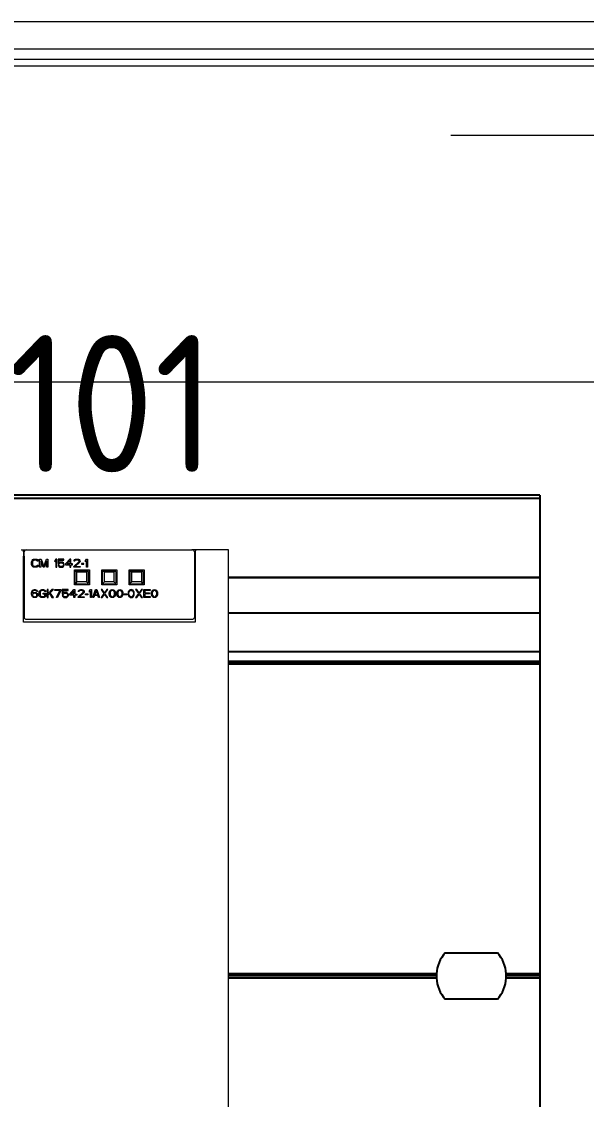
# Model space of a CAD drawing. Header units: millimetres. Extents: x 1359 to 3577, y 1336 to 3557.
# Drawn here: x 2631 to 2713.4, y 3249.9 to 3407.2 of the extents above; entities that cross this region are included whole.
import ezdxf
from ezdxf.enums import TextEntityAlignment as Align

# ---------------------------------------------------------------- set-up
doc = ezdxf.new("R2010")
doc.units = ezdxf.units.MM
doc.set_wipeout_variables(frame=1)
doc.layers.add('000-PI-Oprema', color=30, linetype='Continuous', lineweight=5)
doc.layers.add('000-PI-ORMAR', color=2, linetype='Continuous')
doc.layers.add('002-PI-Kabelska kanalica', color=150, linetype='Continuous')
doc.styles.add('PI0', font='isocpeur.ttf', dxfattribs={"width": 0.9})

msp = doc.modelspace()

# ---------------------------------------------------------------- linework, layer by layer
for p, q in [((2706.57, 3338.08), (2546.57, 3338.08)), ((2706.57, 3337.58), (2546.57, 3337.58)), ((2706.57, 3338.08), (2706.57, 3337.58)), ((2706.57, 3337.58), (2706.57, 3326.08)), ((2706.57, 3326.08), (2546.57, 3326.08)), ((2706.57, 3326.02), (2546.57, 3326.02)), ((2706.57, 3326.02), (2706.57, 3326.08)), ((2706.57, 3326.02), (2706.57, 3320.86)), ((2706.57, 3320.86), (2546.57, 3320.86)), ((2706.57, 3320.86), (2706.57, 3315.2)), ((2706.57, 3315.2), (2546.57, 3315.2)), ((2706.57, 3315.2), (2706.57, 3313.81)), ((2706.57, 3313.81), (2546.57, 3313.81)), ((2706.57, 3313.49), (2546.57, 3313.49)), ((2546.57, 3313.47), (2706.57, 3313.47)), ((2706.57, 3313.81), (2706.57, 3313.49)), ((2706.57, 3313.47), (2706.57, 3313.49)), ((2706.57, 3313.47), (2706.57, 3268.23)), ((2639.57, 3285.93), (2573.57, 3285.93)), ((2641.57, 3244.93), (2641.57, 3283.93)), ((2692.77, 3271.33), (2700.37, 3271.33)), ((2691.48, 3268.23), (2641.57, 3268.23)), ((2691.47, 3267.93), (2641.57, 3267.93)), ((2691.48, 3267.63), (2641.57, 3267.63)), ((2706.57, 3268.23), (2701.66, 3268.23)), ((2706.57, 3267.63), (2701.66, 3267.63)), ((2706.57, 3267.93), (2701.67, 3267.93)), ((2706.57, 3268.23), (2706.57, 3267.93)), ((2706.57, 3267.93), (2706.57, 3267.63)), ((2706.57, 3267.63), (2706.57, 3218.08)), ((2700.37, 3264.53), (2692.77, 3264.53))]:
    msp.add_line(p, q)
for centre, radius, start, end in [((2639.57, 3283.93), 2, 0, 90), ((2696.57, 3267.93), 5.1, 138.1897, 176.6277), ((2696.57, 3267.93), 5.1, 3.3723, 41.8103), ((2696.57, 3267.93), 5.1, 183.3723, 221.8103), ((2696.57, 3267.93), 5.1, 318.1897, 356.6277)]:
    msp.add_arc(centre, radius, start, end)
for major_axis, start_param, end_param in [((-5.1, 0.15), 6.254358, 6.313216), ((5.1, 0.15), 3.111697, 3.170555), ((-0.09, 5.1), 4.695641, 4.754498), ((-5.1, 0.15), 3.112596, 3.171454)]:
    msp.add_ellipse((2696.57, 3267.93), major_axis=major_axis, ratio=1, start_param=start_param, end_param=end_param)
at = {"layer": '000-PI-Oprema', "color": 0, "linetype": 'ByBlock', "lineweight": 0, "ltscale": 0.25}
for p, q in [((2693.57, 3390.56), (3231.57, 3390.56)), ((3231.57, 3354.56), (2693.57, 3354.56))]:
    msp.add_line(p, q, dxfattribs=at)
at = {"layer": '000-PI-ORMAR', "color": 0, "linetype": 'ByBlock', "lineweight": 0}
msp.add_line((3368.07, 3354.56), (2557.07, 3354.56), dxfattribs=at)
at = {"layer": '002-PI-Kabelska kanalica', "color": 0, "linetype": 'ByBlock', "lineweight": 0}
for p, q in [((2478.82, 3407.16), (3446.32, 3407.16)), ((2478.82, 3403.16), (2965.22, 3403.16)), ((2478.82, 3401.66), (2962.85, 3401.66)), ((2962.85, 3400.66), (2466.57, 3400.66))]:
    msp.add_line(p, q, dxfattribs=at)

# ---------------------------------------------------------------- texts
at = {"layer": '002-PI-Kabelska kanalica', "color": 0, "linetype": 'ByBlock', "lineweight": 0, "style": 'PI0', "width": 0.9}
msp.add_text('-A101', height=20, dxfattribs=at).set_placement((2629.92, 3351.4), align=Align.MIDDLE)

# ---------------------------------------------------------------- next in the draw order: wipeouts: each hides what was drawn before it
msp.add_wipeout([(2626.37, 3330.08), (2661.17, 3330.08), (2661.17, 3191.08), (2659.32, 3191.08), (2659.41, 3183.08), (2626.37, 3183.08)])

# ---------------------------------------------------------------- next in the draw order: linework, layer by layer
at = {"layer": '000-PI-Oprema', "color": 0, "linetype": 'ByBlock', "lineweight": 0}
for p, q in [((2630.97, 3330.08), (2655.87, 3330.08)), ((2630.97, 3330.08), (2655.87, 3330.08)), ((2631.37, 3329.17), (2631.37, 3320.24)), ((2632.61, 3328.66), (2632.71, 3328.71)), ((2632.71, 3328.71), (2632.84, 3328.73)), ((2632.84, 3328.73), (2633.06, 3328.73)), ((2633.06, 3328.73), (2633.19, 3328.71)), ((2633.19, 3328.71), (2633.29, 3328.66)), ((2633.61, 3328.73), (2633.84, 3328.73)), ((2633.61, 3327.55), (2633.61, 3328.73)), ((2633.84, 3328.73), (2634.21, 3327.68)), ((2634.21, 3327.68), (2634.59, 3328.73)), ((2634.59, 3328.73), (2634.81, 3328.73)), ((2634.81, 3328.73), (2634.81, 3327.55)), ((2635.95, 3328.73), (2635.8, 3328.56)), ((2636.1, 3328.73), (2635.95, 3328.73)), ((2636.1, 3327.55), (2636.1, 3328.73)), ((2637.15, 3328.73), (2636.3, 3328.73)), ((2636.3, 3328.73), (2636.3, 3328.08)), ((2637.15, 3328.61), (2637.15, 3328.73)), ((2638, 3328.73), (2637.4, 3328.06)), ((2638.15, 3328.73), (2638, 3328.73)), ((2638.15, 3328.06), (2638.15, 3328.73)), ((2638.75, 3328.66), (2638.85, 3328.71)), ((2638.85, 3328.71), (2639.02, 3328.73)), ((2639.02, 3328.73), (2639.12, 3328.73)), ((2639.12, 3328.73), (2639.27, 3328.71)), ((2639.27, 3328.71), (2639.37, 3328.66)), ((2640.29, 3328.56), (2640.44, 3328.73)), ((2640.44, 3328.73), (2640.59, 3328.73)), ((2640.59, 3328.73), (2640.59, 3327.55)), ((2661.17, 3330.08), (2655.82, 3330.08)), ((2661.17, 3330.08), (2655.82, 3330.08)), ((2656.17, 3329.17), (2656.17, 3320.24)), ((2632.44, 3328.33), (2632.46, 3328.46)), ((2632.44, 3327.95), (2632.44, 3328.33)), ((2632.46, 3327.83), (2632.44, 3327.95)), ((2632.46, 3328.46), (2632.51, 3328.56)), ((2632.51, 3327.73), (2632.46, 3327.83)), ((2632.51, 3328.56), (2632.61, 3328.66)), ((2632.61, 3327.63), (2632.51, 3327.73)), ((2632.61, 3328.43), (2632.59, 3328.33)), ((2632.59, 3328.33), (2632.59, 3327.95)), ((2632.59, 3327.95), (2632.61, 3327.85)), ((2632.66, 3328.51), (2632.61, 3328.43)), ((2632.61, 3327.85), (2632.66, 3327.78)), ((2632.71, 3327.58), (2632.61, 3327.63)), ((2632.74, 3328.56), (2632.66, 3328.51)), ((2632.66, 3327.78), (2632.74, 3327.73)), ((2632.84, 3327.55), (2632.71, 3327.58)), ((2632.84, 3328.58), (2632.74, 3328.56)), ((2632.74, 3327.73), (2632.84, 3327.7)), ((2633.06, 3328.58), (2632.84, 3328.58)), ((2632.84, 3327.7), (2633.06, 3327.7)), ((2633.06, 3327.55), (2632.84, 3327.55)), ((2633.16, 3328.56), (2633.06, 3328.58)), ((2633.06, 3327.7), (2633.16, 3327.73)), ((2633.19, 3327.58), (2633.06, 3327.55)), ((2633.24, 3328.51), (2633.16, 3328.56)), ((2633.16, 3327.73), (2633.24, 3327.78)), ((2633.29, 3327.63), (2633.19, 3327.58)), ((2633.26, 3328.43), (2633.24, 3328.51)), ((2633.24, 3327.78), (2633.26, 3327.85)), ((2633.41, 3328.43), (2633.26, 3328.43)), ((2633.26, 3327.85), (2633.41, 3327.85)), ((2633.29, 3328.66), (2633.39, 3328.56)), ((2633.39, 3327.73), (2633.29, 3327.63)), ((2633.39, 3328.56), (2633.41, 3328.43)), ((2633.41, 3327.85), (2633.39, 3327.73)), ((2633.76, 3327.55), (2633.61, 3327.55)), ((2633.76, 3328.48), (2633.76, 3327.55)), ((2634.11, 3327.55), (2633.76, 3328.48)), ((2634.31, 3327.55), (2634.11, 3327.55)), ((2634.66, 3328.48), (2634.31, 3327.55)), ((2634.66, 3327.55), (2634.66, 3328.48)), ((2634.81, 3327.55), (2634.66, 3327.55)), ((2635.8, 3328.56), (2635.8, 3328.36)), ((2635.8, 3328.36), (2635.95, 3328.53)), ((2635.95, 3328.53), (2635.95, 3327.55)), ((2635.95, 3327.55), (2636.1, 3327.55)), ((2636.3, 3328.08), (2636.47, 3328.08)), ((2636.45, 3327.85), (2636.3, 3327.85)), ((2636.3, 3327.85), (2636.35, 3327.75)), ((2636.35, 3327.75), (2636.42, 3327.65)), ((2636.42, 3328.21), (2636.42, 3328.61)), ((2636.42, 3328.61), (2637.15, 3328.61)), ((2636.55, 3328.28), (2636.42, 3328.21)), ((2636.42, 3327.65), (2636.55, 3327.58)), ((2636.5, 3327.75), (2636.45, 3327.85)), ((2636.47, 3328.08), (2636.57, 3328.16)), ((2636.57, 3327.7), (2636.5, 3327.75)), ((2636.67, 3328.31), (2636.55, 3328.28)), ((2636.55, 3327.58), (2636.67, 3327.55)), ((2636.57, 3328.16), (2636.67, 3328.18)), ((2636.67, 3327.68), (2636.57, 3327.7)), ((2636.82, 3328.31), (2636.67, 3328.31)), ((2636.67, 3328.18), (2636.82, 3328.18)), ((2636.82, 3327.68), (2636.67, 3327.68)), ((2636.67, 3327.55), (2636.82, 3327.55)), ((2636.95, 3328.28), (2636.82, 3328.31)), ((2636.82, 3328.18), (2636.92, 3328.16)), ((2636.92, 3327.7), (2636.82, 3327.68)), ((2636.82, 3327.55), (2636.95, 3327.58)), ((2636.92, 3328.16), (2637, 3328.11)), ((2637, 3327.75), (2636.92, 3327.7)), ((2637.07, 3328.21), (2636.95, 3328.28)), ((2636.95, 3327.58), (2637.07, 3327.65)), ((2637, 3328.11), (2637.05, 3328.03)), ((2637.05, 3327.83), (2637, 3327.75)), ((2637.05, 3328.03), (2637.07, 3327.95)), ((2637.07, 3327.9), (2637.05, 3327.83)), ((2637.15, 3328.11), (2637.07, 3328.21)), ((2637.07, 3327.95), (2637.07, 3327.9)), ((2637.07, 3327.65), (2637.15, 3327.75)), ((2637.2, 3327.98), (2637.15, 3328.11)), ((2637.15, 3327.75), (2637.2, 3327.88)), ((2637.2, 3327.88), (2637.2, 3327.98)), ((2637.4, 3328.06), (2637.4, 3327.9)), ((2637.4, 3327.9), (2638, 3327.9)), ((2637.57, 3328.06), (2638, 3328.53)), ((2638, 3328.06), (2637.57, 3328.06)), ((2638, 3328.53), (2638, 3328.06)), ((2638, 3327.9), (2638, 3327.55)), ((2638, 3327.55), (2638.15, 3327.55)), ((2638.4, 3328.06), (2638.15, 3328.06)), ((2638.15, 3327.55), (2638.15, 3327.9)), ((2638.15, 3327.9), (2638.4, 3327.9)), ((2638.4, 3327.9), (2638.4, 3328.06)), ((2638.6, 3327.68), (2639.3, 3328.31)), ((2638.6, 3327.55), (2638.6, 3327.68)), ((2639.5, 3327.55), (2638.6, 3327.55)), ((2638.62, 3328.46), (2638.65, 3328.56)), ((2638.75, 3328.46), (2638.62, 3328.46)), ((2638.65, 3328.56), (2638.75, 3328.66)), ((2638.67, 3324.98), (2638.67, 3327.18)), ((2638.67, 3327.18), (2640.87, 3327.18)), ((2638.8, 3328.53), (2638.75, 3328.46)), ((2638.87, 3328.58), (2638.8, 3328.53)), ((2639.42, 3328.23), (2638.8, 3327.68)), ((2638.8, 3327.68), (2639.5, 3327.68)), ((2639, 3328.61), (2638.87, 3328.58)), ((2639.1, 3328.61), (2639, 3328.61)), ((2639.22, 3328.58), (2639.1, 3328.61)), ((2639.3, 3328.53), (2639.22, 3328.58)), ((2639.35, 3328.46), (2639.3, 3328.53)), ((2639.3, 3328.31), (2639.35, 3328.41)), ((2639.35, 3328.41), (2639.35, 3328.46)), ((2639.37, 3328.66), (2639.47, 3328.56)), ((2639.47, 3328.31), (2639.42, 3328.23)), ((2639.47, 3328.56), (2639.5, 3328.46)), ((2639.5, 3328.41), (2639.47, 3328.31)), ((2639.5, 3328.46), (2639.5, 3328.41)), ((2639.5, 3327.68), (2639.5, 3327.55)), ((2639.7, 3328.11), (2639.7, 3327.98)), ((2640.05, 3328.11), (2639.7, 3328.11)), ((2639.7, 3327.98), (2640.05, 3327.98)), ((2640.05, 3327.98), (2640.05, 3328.11)), ((2640.29, 3328.36), (2640.29, 3328.56)), ((2640.44, 3328.53), (2640.29, 3328.36)), ((2640.44, 3327.55), (2640.44, 3328.53)), ((2640.59, 3327.55), (2640.44, 3327.55)), ((2640.87, 3327.18), (2640.87, 3324.98)), ((2642.67, 3324.98), (2642.67, 3327.18)), ((2642.67, 3327.18), (2644.87, 3327.18)), ((2644.87, 3327.18), (2644.87, 3324.98)), ((2646.67, 3324.98), (2646.67, 3327.18)), ((2646.67, 3327.18), (2648.87, 3327.18)), ((2648.87, 3327.18), (2648.87, 3324.98)), ((2638.75, 3326.79), (2638.75, 3325.39)), ((2639.05, 3326.82), (2638.86, 3327.02)), ((2639.05, 3327.09), (2640.45, 3327.09)), ((2639.05, 3325.42), (2639.05, 3326.82)), ((2640.45, 3326.82), (2639.05, 3326.82)), ((2640.65, 3327.02), (2640.45, 3326.82)), ((2640.45, 3326.82), (2640.45, 3325.42)), ((2640.75, 3325.39), (2640.75, 3326.79)), ((2642.75, 3326.79), (2642.75, 3325.39)), ((2643.05, 3326.82), (2642.86, 3327.02)), ((2643.05, 3327.09), (2644.45, 3327.09)), ((2643.05, 3325.42), (2643.05, 3326.82)), ((2644.45, 3326.82), (2643.05, 3326.82)), ((2644.65, 3327.02), (2644.45, 3326.82)), ((2644.45, 3326.82), (2644.45, 3325.42)), ((2644.75, 3325.39), (2644.75, 3326.79)), ((2646.75, 3326.79), (2646.75, 3325.39)), ((2647.05, 3326.82), (2646.86, 3327.02)), ((2647.05, 3327.09), (2648.45, 3327.09)), ((2647.05, 3325.42), (2647.05, 3326.82)), ((2648.45, 3326.82), (2647.05, 3326.82)), ((2648.65, 3327.02), (2648.45, 3326.82)), ((2648.45, 3326.82), (2648.45, 3325.42)), ((2648.75, 3325.39), (2648.75, 3326.79)), ((2632.44, 3323.8), (2632.46, 3323.98)), ((2632.46, 3323.98), (2632.51, 3324.11)), ((2632.51, 3324.11), (2632.59, 3324.2)), ((2632.59, 3324.2), (2632.71, 3324.28)), ((2632.61, 3324.03), (2632.59, 3323.95)), ((2632.66, 3324.11), (2632.61, 3324.03)), ((2632.74, 3324.15), (2632.66, 3324.11)), ((2632.71, 3324.28), (2632.84, 3324.31)), ((2632.81, 3324.18), (2632.74, 3324.15)), ((2632.96, 3324.18), (2632.81, 3324.18)), ((2632.84, 3324.31), (2632.94, 3324.31)), ((2632.94, 3324.31), (2633.06, 3324.28)), ((2633.04, 3324.15), (2632.96, 3324.18)), ((2633.11, 3324.11), (2633.04, 3324.15)), ((2633.06, 3324.28), (2633.19, 3324.2)), ((2633.16, 3324.03), (2633.11, 3324.11)), ((2633.29, 3324.03), (2633.16, 3324.03)), ((2633.19, 3324.2), (2633.26, 3324.11)), ((2633.26, 3324.11), (2633.29, 3324.03)), ((2633.54, 3323.9), (2633.56, 3324.03)), ((2633.56, 3324.03), (2633.61, 3324.13)), ((2633.61, 3324.13), (2633.71, 3324.23)), ((2633.71, 3324), (2633.69, 3323.9)), ((2633.71, 3324.23), (2633.81, 3324.28)), ((2633.76, 3324.08), (2633.71, 3324)), ((2633.84, 3324.13), (2633.76, 3324.08)), ((2633.81, 3324.28), (2633.94, 3324.31)), ((2633.94, 3324.15), (2633.84, 3324.13)), ((2633.94, 3324.31), (2634.16, 3324.31)), ((2634.16, 3324.15), (2633.94, 3324.15)), ((2634.16, 3324.31), (2634.29, 3324.28)), ((2634.26, 3324.13), (2634.16, 3324.15)), ((2634.34, 3324.08), (2634.26, 3324.13)), ((2634.29, 3324.28), (2634.39, 3324.23)), ((2634.36, 3324), (2634.34, 3324.08)), ((2634.51, 3324), (2634.36, 3324)), ((2634.39, 3324.23), (2634.49, 3324.13)), ((2634.49, 3324.13), (2634.51, 3324)), ((2634.86, 3324.31), (2634.71, 3324.31)), ((2634.71, 3324.31), (2634.71, 3323.13)), ((2635.41, 3324.31), (2634.86, 3323.73)), ((2634.86, 3323.73), (2634.86, 3324.31)), ((2635.16, 3323.83), (2635.61, 3324.31)), ((2635.61, 3324.31), (2635.41, 3324.31)), ((2635.81, 3324.18), (2635.81, 3324.31)), ((2635.81, 3324.31), (2636.71, 3324.31)), ((2636.56, 3324.18), (2635.81, 3324.18)), ((2636.06, 3323.13), (2636.56, 3324.18)), ((2636.71, 3324.18), (2636.21, 3323.13)), ((2636.71, 3324.31), (2636.71, 3324.18)), ((2637.76, 3324.31), (2636.91, 3324.31)), ((2636.91, 3324.31), (2636.91, 3323.65)), ((2637.04, 3323.78), (2637.04, 3324.18)), ((2637.04, 3324.18), (2637.76, 3324.18)), ((2637.76, 3324.18), (2637.76, 3324.31)), ((2638.01, 3323.63), (2638.61, 3324.31)), ((2638.61, 3324.11), (2638.19, 3323.63)), ((2638.61, 3324.31), (2638.76, 3324.31)), ((2638.61, 3323.63), (2638.61, 3324.11)), ((2640.87, 3324.98), (2638.67, 3324.98)), ((2638.76, 3324.31), (2638.76, 3323.63)), ((2639.05, 3325.42), (2638.82, 3325.19)), ((2640.45, 3325.42), (2639.05, 3325.42)), ((2639.24, 3324.03), (2639.26, 3324.13)), ((2639.36, 3324.03), (2639.24, 3324.03)), ((2639.26, 3324.13), (2639.36, 3324.23)), ((2639.36, 3324.23), (2639.46, 3324.28)), ((2639.41, 3324.11), (2639.36, 3324.03)), ((2639.49, 3324.15), (2639.41, 3324.11)), ((2639.46, 3324.28), (2639.64, 3324.31)), ((2639.61, 3324.18), (2639.49, 3324.15)), ((2639.71, 3324.18), (2639.61, 3324.18)), ((2639.64, 3324.31), (2639.74, 3324.31)), ((2639.84, 3324.15), (2639.71, 3324.18)), ((2639.74, 3324.31), (2639.89, 3324.28)), ((2639.91, 3324.11), (2639.84, 3324.15)), ((2639.89, 3324.28), (2639.99, 3324.23)), ((2639.96, 3324.03), (2639.91, 3324.11)), ((2639.91, 3323.88), (2639.96, 3323.98)), ((2639.96, 3323.98), (2639.96, 3324.03)), ((2639.99, 3324.23), (2640.09, 3324.13)), ((2640.09, 3324.13), (2640.11, 3324.03)), ((2640.11, 3323.98), (2640.09, 3323.88)), ((2640.11, 3324.03), (2640.11, 3323.98)), ((2640.68, 3325.19), (2640.45, 3325.42)), ((2640.86, 3324.13), (2641.01, 3324.31)), ((2640.86, 3323.93), (2640.86, 3324.13)), ((2641.01, 3324.11), (2640.86, 3323.93)), ((2641.01, 3324.31), (2641.16, 3324.31)), ((2641.01, 3323.13), (2641.01, 3324.11)), ((2641.16, 3324.31), (2641.16, 3323.13)), ((2641.36, 3323.13), (2641.76, 3324.31)), ((2641.86, 3324.2), (2641.64, 3323.53)), ((2641.76, 3324.31), (2641.96, 3324.31)), ((2642.09, 3323.53), (2641.86, 3324.2)), ((2641.96, 3324.31), (2642.36, 3323.13)), ((2642.71, 3324.31), (2642.56, 3324.31)), ((2642.56, 3324.31), (2642.99, 3323.73)), ((2644.87, 3324.98), (2642.67, 3324.98)), ((2643.06, 3323.83), (2642.71, 3324.31)), ((2643.05, 3325.42), (2642.82, 3325.19)), ((2644.45, 3325.42), (2643.05, 3325.42)), ((2643.41, 3324.31), (2643.06, 3323.83)), ((2643.14, 3323.73), (2643.56, 3324.31)), ((2643.56, 3324.31), (2643.41, 3324.31)), ((2643.79, 3323.95), (2643.81, 3324.03)), ((2643.81, 3324.03), (2643.86, 3324.13)), ((2643.86, 3324.13), (2643.94, 3324.2)), ((2644.01, 3324.11), (2643.91, 3323.95)), ((2643.94, 3324.2), (2644.06, 3324.28)), ((2644.09, 3324.15), (2644.01, 3324.11)), ((2644.06, 3324.28), (2644.21, 3324.31)), ((2644.21, 3324.18), (2644.09, 3324.15)), ((2644.21, 3324.31), (2644.36, 3324.28)), ((2644.34, 3324.15), (2644.21, 3324.18)), ((2644.41, 3324.11), (2644.34, 3324.15)), ((2644.36, 3324.28), (2644.49, 3324.2)), ((2644.51, 3323.95), (2644.41, 3324.11)), ((2644.68, 3325.19), (2644.45, 3325.42)), ((2644.49, 3324.2), (2644.56, 3324.13)), ((2644.56, 3324.13), (2644.61, 3324.03)), ((2644.61, 3324.03), (2644.64, 3323.95)), ((2644.89, 3323.95), (2644.91, 3324.03)), ((2644.91, 3324.03), (2644.96, 3324.13)), ((2644.96, 3324.13), (2645.04, 3324.2)), ((2645.11, 3324.11), (2645.01, 3323.95)), ((2645.04, 3324.2), (2645.16, 3324.28)), ((2645.19, 3324.15), (2645.11, 3324.11)), ((2645.16, 3324.28), (2645.31, 3324.31)), ((2645.31, 3324.18), (2645.19, 3324.15)), ((2645.31, 3324.31), (2645.46, 3324.28)), ((2645.44, 3324.15), (2645.31, 3324.18)), ((2645.51, 3324.11), (2645.44, 3324.15)), ((2645.46, 3324.28), (2645.59, 3324.2)), ((2645.61, 3323.95), (2645.51, 3324.11)), ((2645.59, 3324.2), (2645.66, 3324.13)), ((2645.66, 3324.13), (2645.71, 3324.03)), ((2645.71, 3324.03), (2645.74, 3323.95)), ((2646.56, 3324.03), (2646.54, 3323.95)), ((2646.61, 3324.13), (2646.56, 3324.03)), ((2646.69, 3324.2), (2646.61, 3324.13)), ((2646.66, 3323.95), (2646.76, 3324.11)), ((2646.67, 3325.24), (2646.67, 3325.24)), ((2648.87, 3324.98), (2646.67, 3324.98)), ((2646.81, 3324.28), (2646.69, 3324.2)), ((2646.76, 3324.11), (2646.84, 3324.15)), ((2646.96, 3324.31), (2646.81, 3324.28)), ((2647.05, 3325.42), (2646.82, 3325.19)), ((2646.84, 3324.15), (2646.96, 3324.18)), ((2647.11, 3324.28), (2646.96, 3324.31)), ((2646.96, 3324.18), (2647.09, 3324.15)), ((2648.45, 3325.42), (2647.05, 3325.42)), ((2647.09, 3324.15), (2647.16, 3324.11)), ((2647.24, 3324.2), (2647.11, 3324.28)), ((2647.16, 3324.11), (2647.26, 3323.95)), ((2647.31, 3324.13), (2647.24, 3324.2)), ((2647.36, 3324.03), (2647.31, 3324.13)), ((2647.39, 3323.95), (2647.36, 3324.03)), ((2647.76, 3324.31), (2647.61, 3324.31)), ((2647.61, 3324.31), (2648.04, 3323.73)), ((2648.11, 3323.83), (2647.76, 3324.31)), ((2648.46, 3324.31), (2648.11, 3323.83)), ((2648.19, 3323.73), (2648.61, 3324.31)), ((2648.68, 3325.19), (2648.45, 3325.42)), ((2648.61, 3324.31), (2648.46, 3324.31)), ((2648.81, 3323.13), (2648.81, 3324.31)), ((2648.81, 3324.31), (2649.71, 3324.31)), ((2649.71, 3324.15), (2648.96, 3324.15)), ((2648.96, 3324.15), (2648.96, 3323.83)), ((2649.71, 3324.31), (2649.71, 3324.15)), ((2649.94, 3323.95), (2649.96, 3324.03)), ((2649.96, 3324.03), (2650.01, 3324.13)), ((2650.01, 3324.13), (2650.09, 3324.2)), ((2650.16, 3324.11), (2650.06, 3323.95)), ((2650.09, 3324.2), (2650.21, 3324.28)), ((2650.24, 3324.15), (2650.16, 3324.11)), ((2650.21, 3324.28), (2650.36, 3324.31)), ((2650.36, 3324.18), (2650.24, 3324.15)), ((2650.36, 3324.31), (2650.51, 3324.28)), ((2650.49, 3324.15), (2650.36, 3324.18)), ((2650.56, 3324.11), (2650.49, 3324.15)), ((2650.51, 3324.28), (2650.64, 3324.2)), ((2650.66, 3323.95), (2650.56, 3324.11)), ((2650.64, 3324.2), (2650.71, 3324.13)), ((2650.71, 3324.13), (2650.76, 3324.03)), ((2650.76, 3324.03), (2650.79, 3323.95)), ((2632.44, 3323.63), (2632.44, 3323.8)), ((2632.46, 3323.45), (2632.44, 3323.63)), ((2632.51, 3323.33), (2632.46, 3323.45)), ((2632.59, 3323.23), (2632.51, 3323.33)), ((2632.59, 3323.95), (2632.56, 3323.8)), ((2632.56, 3323.75), (2632.71, 3323.85)), ((2632.56, 3323.8), (2632.56, 3323.75)), ((2632.61, 3323.63), (2632.59, 3323.55)), ((2632.59, 3323.55), (2632.59, 3323.48)), ((2632.59, 3323.48), (2632.61, 3323.4)), ((2632.71, 3323.15), (2632.59, 3323.23)), ((2632.66, 3323.68), (2632.61, 3323.63)), ((2632.61, 3323.4), (2632.66, 3323.33)), ((2632.74, 3323.73), (2632.66, 3323.68)), ((2632.66, 3323.33), (2632.74, 3323.28)), ((2632.71, 3323.85), (2632.84, 3323.88)), ((2632.84, 3323.13), (2632.71, 3323.15)), ((2632.81, 3323.75), (2632.74, 3323.73)), ((2632.74, 3323.28), (2632.81, 3323.25)), ((2632.99, 3323.75), (2632.81, 3323.75)), ((2632.81, 3323.25), (2632.99, 3323.25)), ((2632.84, 3323.88), (2632.96, 3323.88)), ((2632.96, 3323.13), (2632.84, 3323.13)), ((2632.96, 3323.88), (2633.09, 3323.85)), ((2633.09, 3323.15), (2632.96, 3323.13)), ((2633.06, 3323.73), (2632.99, 3323.75)), ((2632.99, 3323.25), (2633.06, 3323.28)), ((2633.14, 3323.68), (2633.06, 3323.73)), ((2633.06, 3323.28), (2633.14, 3323.33)), ((2633.09, 3323.85), (2633.21, 3323.78)), ((2633.21, 3323.23), (2633.09, 3323.15)), ((2633.19, 3323.63), (2633.14, 3323.68)), ((2633.14, 3323.33), (2633.19, 3323.4)), ((2633.21, 3323.55), (2633.19, 3323.63)), ((2633.19, 3323.4), (2633.21, 3323.48)), ((2633.21, 3323.78), (2633.29, 3323.7)), ((2633.21, 3323.48), (2633.21, 3323.55)), ((2633.29, 3323.33), (2633.21, 3323.23)), ((2633.29, 3323.7), (2633.34, 3323.58)), ((2633.34, 3323.45), (2633.29, 3323.33)), ((2633.34, 3323.58), (2633.34, 3323.45)), ((2633.54, 3323.53), (2633.54, 3323.9)), ((2633.56, 3323.4), (2633.54, 3323.53)), ((2633.61, 3323.3), (2633.56, 3323.4)), ((2633.71, 3323.2), (2633.61, 3323.3)), ((2633.69, 3323.9), (2633.69, 3323.53)), ((2633.69, 3323.53), (2633.71, 3323.43)), ((2633.71, 3323.43), (2633.76, 3323.35)), ((2633.81, 3323.15), (2633.71, 3323.2)), ((2633.76, 3323.35), (2633.84, 3323.3)), ((2633.94, 3323.13), (2633.81, 3323.15)), ((2633.84, 3323.3), (2633.94, 3323.28)), ((2633.94, 3323.28), (2634.16, 3323.28)), ((2634.16, 3323.13), (2633.94, 3323.13)), ((2634.14, 3323.78), (2634.51, 3323.78)), ((2634.14, 3323.63), (2634.14, 3323.78)), ((2634.36, 3323.63), (2634.14, 3323.63)), ((2634.16, 3323.28), (2634.26, 3323.3)), ((2634.29, 3323.15), (2634.16, 3323.13)), ((2634.26, 3323.3), (2634.34, 3323.35)), ((2634.39, 3323.2), (2634.29, 3323.15)), ((2634.34, 3323.35), (2634.36, 3323.43)), ((2634.36, 3323.43), (2634.36, 3323.63)), ((2634.49, 3323.3), (2634.39, 3323.2)), ((2634.51, 3323.4), (2634.49, 3323.3)), ((2634.51, 3323.78), (2634.51, 3323.4)), ((2634.71, 3323.13), (2634.86, 3323.13)), ((2634.86, 3323.53), (2635.04, 3323.7)), ((2634.86, 3323.13), (2634.86, 3323.53)), ((2635.04, 3323.7), (2635.41, 3323.13)), ((2635.61, 3323.13), (2635.16, 3323.83)), ((2635.41, 3323.13), (2635.61, 3323.13)), ((2636.21, 3323.13), (2636.06, 3323.13)), ((2636.91, 3323.65), (2637.09, 3323.65)), ((2637.06, 3323.43), (2636.91, 3323.43)), ((2636.91, 3323.43), (2636.96, 3323.33)), ((2636.96, 3323.33), (2637.04, 3323.23)), ((2637.16, 3323.85), (2637.04, 3323.78)), ((2637.04, 3323.23), (2637.16, 3323.15)), ((2637.11, 3323.33), (2637.06, 3323.43)), ((2637.09, 3323.65), (2637.19, 3323.73)), ((2637.19, 3323.28), (2637.11, 3323.33)), ((2637.29, 3323.88), (2637.16, 3323.85)), ((2637.16, 3323.15), (2637.29, 3323.13)), ((2637.19, 3323.73), (2637.29, 3323.75)), ((2637.29, 3323.25), (2637.19, 3323.28)), ((2637.44, 3323.88), (2637.29, 3323.88)), ((2637.29, 3323.75), (2637.44, 3323.75)), ((2637.44, 3323.25), (2637.29, 3323.25)), ((2637.29, 3323.13), (2637.44, 3323.13)), ((2637.56, 3323.85), (2637.44, 3323.88)), ((2637.44, 3323.75), (2637.54, 3323.73)), ((2637.54, 3323.28), (2637.44, 3323.25)), ((2637.44, 3323.13), (2637.56, 3323.15)), ((2637.54, 3323.73), (2637.61, 3323.68)), ((2637.61, 3323.33), (2637.54, 3323.28)), ((2637.69, 3323.78), (2637.56, 3323.85)), ((2637.56, 3323.15), (2637.69, 3323.23)), ((2637.61, 3323.68), (2637.66, 3323.6)), ((2637.66, 3323.4), (2637.61, 3323.33)), ((2637.66, 3323.6), (2637.69, 3323.53)), ((2637.69, 3323.48), (2637.66, 3323.4)), ((2637.76, 3323.68), (2637.69, 3323.78)), ((2637.69, 3323.53), (2637.69, 3323.48)), ((2637.69, 3323.23), (2637.76, 3323.33)), ((2637.81, 3323.55), (2637.76, 3323.68)), ((2637.76, 3323.33), (2637.81, 3323.45)), ((2637.81, 3323.45), (2637.81, 3323.55)), ((2638.01, 3323.48), (2638.01, 3323.63)), ((2638.61, 3323.48), (2638.01, 3323.48)), ((2638.19, 3323.63), (2638.61, 3323.63)), ((2638.61, 3323.13), (2638.61, 3323.48)), ((2638.76, 3323.13), (2638.61, 3323.13)), ((2638.76, 3323.63), (2639.01, 3323.63)), ((2639.01, 3323.48), (2638.76, 3323.48)), ((2638.76, 3323.48), (2638.76, 3323.13)), ((2639.01, 3323.63), (2639.01, 3323.48)), ((2639.21, 3323.25), (2639.91, 3323.88)), ((2639.21, 3323.13), (2639.21, 3323.25)), ((2640.11, 3323.13), (2639.21, 3323.13)), ((2640.04, 3323.8), (2639.41, 3323.25)), ((2639.41, 3323.25), (2640.11, 3323.25)), ((2640.09, 3323.88), (2640.04, 3323.8)), ((2640.11, 3323.25), (2640.11, 3323.13)), ((2640.31, 3323.68), (2640.66, 3323.68)), ((2640.31, 3323.55), (2640.31, 3323.68)), ((2640.66, 3323.55), (2640.31, 3323.55)), ((2640.66, 3323.68), (2640.66, 3323.55)), ((2641.16, 3323.13), (2641.01, 3323.13)), ((2641.51, 3323.13), (2641.36, 3323.13)), ((2641.61, 3323.43), (2641.51, 3323.13)), ((2642.11, 3323.43), (2641.61, 3323.43)), ((2641.64, 3323.53), (2642.09, 3323.53)), ((2642.21, 3323.13), (2642.11, 3323.43)), ((2642.36, 3323.13), (2642.21, 3323.13)), ((2642.99, 3323.73), (2642.56, 3323.13)), ((2642.56, 3323.13), (2642.71, 3323.13)), ((2642.71, 3323.13), (2643.06, 3323.6)), ((2643.06, 3323.6), (2643.41, 3323.13)), ((2643.56, 3323.13), (2643.14, 3323.73)), ((2643.41, 3323.13), (2643.56, 3323.13)), ((2643.76, 3323.83), (2643.79, 3323.95)), ((2643.76, 3323.6), (2643.76, 3323.83)), ((2643.79, 3323.48), (2643.76, 3323.6)), ((2643.81, 3323.4), (2643.79, 3323.48)), ((2643.86, 3323.3), (2643.81, 3323.4)), ((2643.94, 3323.23), (2643.86, 3323.3)), ((2643.91, 3323.95), (2643.89, 3323.8)), ((2643.89, 3323.8), (2643.89, 3323.63)), ((2643.89, 3323.63), (2643.91, 3323.48)), ((2643.91, 3323.48), (2644.01, 3323.33)), ((2644.06, 3323.15), (2643.94, 3323.23)), ((2644.01, 3323.33), (2644.09, 3323.28)), ((2644.21, 3323.13), (2644.06, 3323.15)), ((2644.09, 3323.28), (2644.21, 3323.25)), ((2644.21, 3323.25), (2644.34, 3323.28)), ((2644.36, 3323.15), (2644.21, 3323.13)), ((2644.34, 3323.28), (2644.41, 3323.33)), ((2644.49, 3323.23), (2644.36, 3323.15)), ((2644.41, 3323.33), (2644.51, 3323.48)), ((2644.56, 3323.3), (2644.49, 3323.23)), ((2644.54, 3323.8), (2644.51, 3323.95)), ((2644.51, 3323.48), (2644.54, 3323.63)), ((2644.54, 3323.63), (2644.54, 3323.8)), ((2644.61, 3323.4), (2644.56, 3323.3)), ((2644.64, 3323.48), (2644.61, 3323.4)), ((2644.64, 3323.95), (2644.66, 3323.83)), ((2644.66, 3323.6), (2644.64, 3323.48)), ((2644.66, 3323.83), (2644.66, 3323.6)), ((2644.86, 3323.83), (2644.89, 3323.95)), ((2644.86, 3323.6), (2644.86, 3323.83)), ((2644.89, 3323.48), (2644.86, 3323.6)), ((2644.91, 3323.4), (2644.89, 3323.48)), ((2644.96, 3323.3), (2644.91, 3323.4)), ((2645.04, 3323.23), (2644.96, 3323.3)), ((2645.01, 3323.95), (2644.99, 3323.8)), ((2644.99, 3323.8), (2644.99, 3323.63)), ((2644.99, 3323.63), (2645.01, 3323.48)), ((2645.01, 3323.48), (2645.11, 3323.33)), ((2645.16, 3323.15), (2645.04, 3323.23)), ((2645.11, 3323.33), (2645.19, 3323.28)), ((2645.31, 3323.13), (2645.16, 3323.15)), ((2645.19, 3323.28), (2645.31, 3323.25)), ((2645.31, 3323.25), (2645.44, 3323.28)), ((2645.46, 3323.15), (2645.31, 3323.13)), ((2645.44, 3323.28), (2645.51, 3323.33)), ((2645.59, 3323.23), (2645.46, 3323.15)), ((2645.51, 3323.33), (2645.61, 3323.48)), ((2645.66, 3323.3), (2645.59, 3323.23)), ((2645.64, 3323.8), (2645.61, 3323.95)), ((2645.61, 3323.48), (2645.64, 3323.63)), ((2645.64, 3323.63), (2645.64, 3323.8)), ((2645.71, 3323.4), (2645.66, 3323.3)), ((2645.74, 3323.48), (2645.71, 3323.4)), ((2645.74, 3323.95), (2645.76, 3323.83)), ((2645.76, 3323.6), (2645.74, 3323.48)), ((2645.76, 3323.83), (2645.76, 3323.6)), ((2645.96, 3323.68), (2646.31, 3323.68)), ((2645.96, 3323.55), (2645.96, 3323.68)), ((2646.31, 3323.55), (2645.96, 3323.55)), ((2646.31, 3323.68), (2646.31, 3323.55)), ((2646.54, 3323.95), (2646.51, 3323.83)), ((2646.51, 3323.83), (2646.51, 3323.6)), ((2646.51, 3323.6), (2646.54, 3323.48)), ((2646.54, 3323.48), (2646.56, 3323.4)), ((2646.56, 3323.4), (2646.61, 3323.3)), ((2646.61, 3323.3), (2646.69, 3323.23)), ((2646.64, 3323.8), (2646.66, 3323.95)), ((2646.64, 3323.63), (2646.64, 3323.8)), ((2646.66, 3323.48), (2646.64, 3323.63)), ((2646.76, 3323.33), (2646.66, 3323.48)), ((2646.69, 3323.23), (2646.81, 3323.15)), ((2646.84, 3323.28), (2646.76, 3323.33)), ((2646.81, 3323.15), (2646.96, 3323.13)), ((2646.96, 3323.25), (2646.84, 3323.28)), ((2647.09, 3323.28), (2646.96, 3323.25)), ((2646.96, 3323.13), (2647.11, 3323.15)), ((2647.16, 3323.33), (2647.09, 3323.28)), ((2647.11, 3323.15), (2647.24, 3323.23)), ((2647.26, 3323.48), (2647.16, 3323.33)), ((2647.24, 3323.23), (2647.31, 3323.3)), ((2647.26, 3323.95), (2647.29, 3323.8)), ((2647.29, 3323.63), (2647.26, 3323.48)), ((2647.29, 3323.8), (2647.29, 3323.63)), ((2647.31, 3323.3), (2647.36, 3323.4)), ((2647.36, 3323.4), (2647.39, 3323.48)), ((2647.41, 3323.83), (2647.39, 3323.95)), ((2647.39, 3323.48), (2647.41, 3323.6)), ((2647.41, 3323.6), (2647.41, 3323.83)), ((2648.04, 3323.73), (2647.61, 3323.13)), ((2647.61, 3323.13), (2647.76, 3323.13)), ((2647.76, 3323.13), (2648.11, 3323.6)), ((2648.11, 3323.6), (2648.46, 3323.13)), ((2648.61, 3323.13), (2648.19, 3323.73)), ((2648.46, 3323.13), (2648.61, 3323.13)), ((2649.71, 3323.13), (2648.81, 3323.13)), ((2648.96, 3323.83), (2649.61, 3323.83)), ((2648.96, 3323.68), (2648.96, 3323.28)), ((2649.61, 3323.68), (2648.96, 3323.68)), ((2648.96, 3323.28), (2649.71, 3323.28)), ((2649.61, 3323.83), (2649.61, 3323.68)), ((2649.71, 3323.28), (2649.71, 3323.13)), ((2649.91, 3323.83), (2649.94, 3323.95)), ((2649.91, 3323.6), (2649.91, 3323.83)), ((2649.94, 3323.48), (2649.91, 3323.6)), ((2649.96, 3323.4), (2649.94, 3323.48)), ((2650.01, 3323.3), (2649.96, 3323.4)), ((2650.09, 3323.23), (2650.01, 3323.3)), ((2650.06, 3323.95), (2650.04, 3323.8)), ((2650.04, 3323.8), (2650.04, 3323.63)), ((2650.04, 3323.63), (2650.06, 3323.48)), ((2650.06, 3323.48), (2650.16, 3323.33)), ((2650.21, 3323.15), (2650.09, 3323.23)), ((2650.16, 3323.33), (2650.24, 3323.28)), ((2650.36, 3323.13), (2650.21, 3323.15)), ((2650.24, 3323.28), (2650.36, 3323.25)), ((2650.36, 3323.25), (2650.49, 3323.28)), ((2650.51, 3323.15), (2650.36, 3323.13)), ((2650.49, 3323.28), (2650.56, 3323.33)), ((2650.64, 3323.23), (2650.51, 3323.15)), ((2650.56, 3323.33), (2650.66, 3323.48)), ((2650.71, 3323.3), (2650.64, 3323.23)), ((2650.69, 3323.8), (2650.66, 3323.95)), ((2650.66, 3323.48), (2650.69, 3323.63)), ((2650.69, 3323.63), (2650.69, 3323.8)), ((2650.76, 3323.4), (2650.71, 3323.3)), ((2650.79, 3323.48), (2650.76, 3323.4)), ((2650.79, 3323.95), (2650.81, 3323.83)), ((2650.81, 3323.6), (2650.79, 3323.48)), ((2650.81, 3323.83), (2650.81, 3323.6)), ((2656.27, 3319.53), (2631.27, 3319.53)), ((2631.67, 3319.96), (2655.87, 3319.96))]:
    msp.add_line(p, q, dxfattribs=at)
for centre, radius, start, end in [((2630.97, 3329.78), 0.3, 359.9995, 90), ((2631.67, 3329.78), 0.3, 90, 180), ((2655.87, 3329.78), 0.3, 0, 90), ((2656.57, 3329.78), 0.3, 90, 180.0005), ((2639.05, 3326.79), 0.3, 129.8476, 180), ((2639.05, 3326.79), 0.3, 90, 129.8476), ((2640.45, 3326.79), 0.3, 359.9999, 90.0002), ((2643.05, 3326.79), 0.3, 129.8476, 180), ((2643.05, 3326.79), 0.3, 90, 129.8476), ((2644.45, 3326.79), 0.3, 359.9999, 90.0002), ((2647.05, 3326.79), 0.3, 129.8476, 180), ((2647.05, 3326.79), 0.3, 90, 129.8476), ((2648.45, 3326.79), 0.3, 359.9999, 90.0002), ((2639.05, 3325.39), 0.3, 180, 219.8476), ((2639.05, 3325.39), 0.3, 219.8476, 270), ((2640.45, 3325.39), 0.3, 270, 320.1524), ((2640.45, 3325.39), 0.3, 320.1524, 360), ((2643.05, 3325.39), 0.3, 180, 219.8476), ((2643.05, 3325.39), 0.3, 219.8476, 270), ((2644.45, 3325.39), 0.3, 270, 320.1524), ((2644.45, 3325.39), 0.3, 320.1524, 360), ((2647.05, 3325.39), 0.3, 180, 219.8476), ((2647.05, 3325.39), 0.3, 219.8476, 270), ((2648.45, 3325.39), 0.3, 270, 320.1524), ((2648.45, 3325.39), 0.3, 320.1524, 360), ((2631.64, 3320.23), 0.272, 188.6298, 276.585), ((2655.9, 3320.23), 0.272, 263.415, 351.3702)]:
    msp.add_arc(centre, radius, start, end, dxfattribs=at)
for points, knots in [([(2631.27, 3329.78), (2631.27, 3329.78), (2631.27, 3329.78), (2631.27, 3329.77), (2631.27, 3329.74), (2631.27, 3329.69), (2631.27, 3329.61), (2631.27, 3329.52), (2631.27, 3329.41), (2631.27, 3329.29), (2631.27, 3329.21), (2631.27, 3329.17)], [0, 0, 0, 0, 0.080888, 0.161121, 0.241779, 0.370664, 0.50008, 0.628965, 0.758381, 0.87879, 1, 1, 1, 1]), ([(2631.37, 3329.17), (2631.37, 3329.34), (2631.37, 3329.5), (2631.37, 3329.72), (2631.37, 3329.78), (2631.37, 3329.78)], [0, 0, 0, 0, 0.5, 0.5, 1, 1, 1, 1]), ([(2656.17, 3329.78), (2656.17, 3329.78), (2656.17, 3329.78), (2656.17, 3329.77), (2656.17, 3329.74), (2656.17, 3329.69), (2656.17, 3329.61), (2656.17, 3329.52), (2656.17, 3329.41), (2656.17, 3329.29), (2656.17, 3329.21), (2656.17, 3329.17)], [0, 0, 0, 0, 0.080873, 0.161087, 0.24173, 0.370641, 0.50008, 0.628991, 0.75843, 0.878816, 1, 1, 1, 1]), ([(2656.27, 3329.78), (2656.27, 3329.78), (2656.27, 3329.72), (2656.27, 3329.5), (2656.27, 3329.34), (2656.27, 3329.17)], [0, 0, 0, 0, 0.5, 0.5, 1, 1, 1, 1]), ([(2661.17, 3329.17), (2661.17, 3329.34), (2661.17, 3329.5), (2661.17, 3329.72), (2661.17, 3330.08), (2661.17, 3330.08)], [0, 0, 0, 0, 0.5, 0.5, 1, 1, 1, 1]), ([(2661.17, 3329.17), (2661.17, 3329.34), (2661.17, 3329.5), (2661.17, 3329.72), (2661.17, 3330.08), (2661.17, 3330.08)], [0, 0, 0, 0, 0.5, 0.5, 1, 1, 1, 1]), ([(2661.17, 3329.33), (2661.17, 3329.4), (2661.17, 3329.57), (2661.17, 3329.55), (2661.17, 3329.54)], [0, 0, 0, 0, 0.402477, 1, 1, 1, 1]), ([(2639.67, 3324.98), (2639.4, 3324.98), (2639.01, 3324.98), (2638.7, 3324.98), (2638.68, 3324.98), (2638.67, 3324.98)], [0, 0, 0, 0, 0.55475, 0.792841, 1, 1, 1, 1]), ([(2643.67, 3324.98), (2643.4, 3324.98), (2643.01, 3324.98), (2642.7, 3324.98), (2642.68, 3324.98), (2642.67, 3324.98)], [0, 0, 0, 0, 0.55475, 0.792841, 1, 1, 1, 1]), ([(2647.67, 3324.98), (2647.4, 3324.98), (2647.01, 3324.98), (2646.7, 3324.98), (2646.68, 3324.98), (2646.67, 3324.98)], [0, 0, 0, 0, 0.55475, 0.792841, 1, 1, 1, 1])]:
    msp.add_open_spline(points, degree=3, knots=knots, dxfattribs=at)
for points, degree in [([(2631.27, 3319.53), (2631.27, 3322.86), (2631.27, 3325.85), (2631.27, 3329.17)], 3), ([(2656.27, 3329.17), (2656.27, 3325.85), (2656.27, 3322.86), (2656.27, 3319.53)], 3), ([(2661.17, 3198.08), (2661.17, 3241.94), (2661.17, 3285.7), (2661.17, 3329.17)], 3), ([(2640.45, 3325.09), (2639.05, 3325.09)], 1), ([(2644.45, 3325.09), (2643.05, 3325.09)], 1), ([(2648.45, 3325.09), (2647.05, 3325.09)], 1), ([(2631.37, 3320.19), (2631.37, 3320.2), (2631.37, 3320.22), (2631.37, 3320.24)], 3), ([(2656.17, 3320.24), (2656.17, 3320.22), (2656.17, 3320.2), (2656.17, 3320.19)], 3)]:
    msp.add_open_spline(points, degree=degree, dxfattribs=at)

doc.saveas('drawing.dxf')
